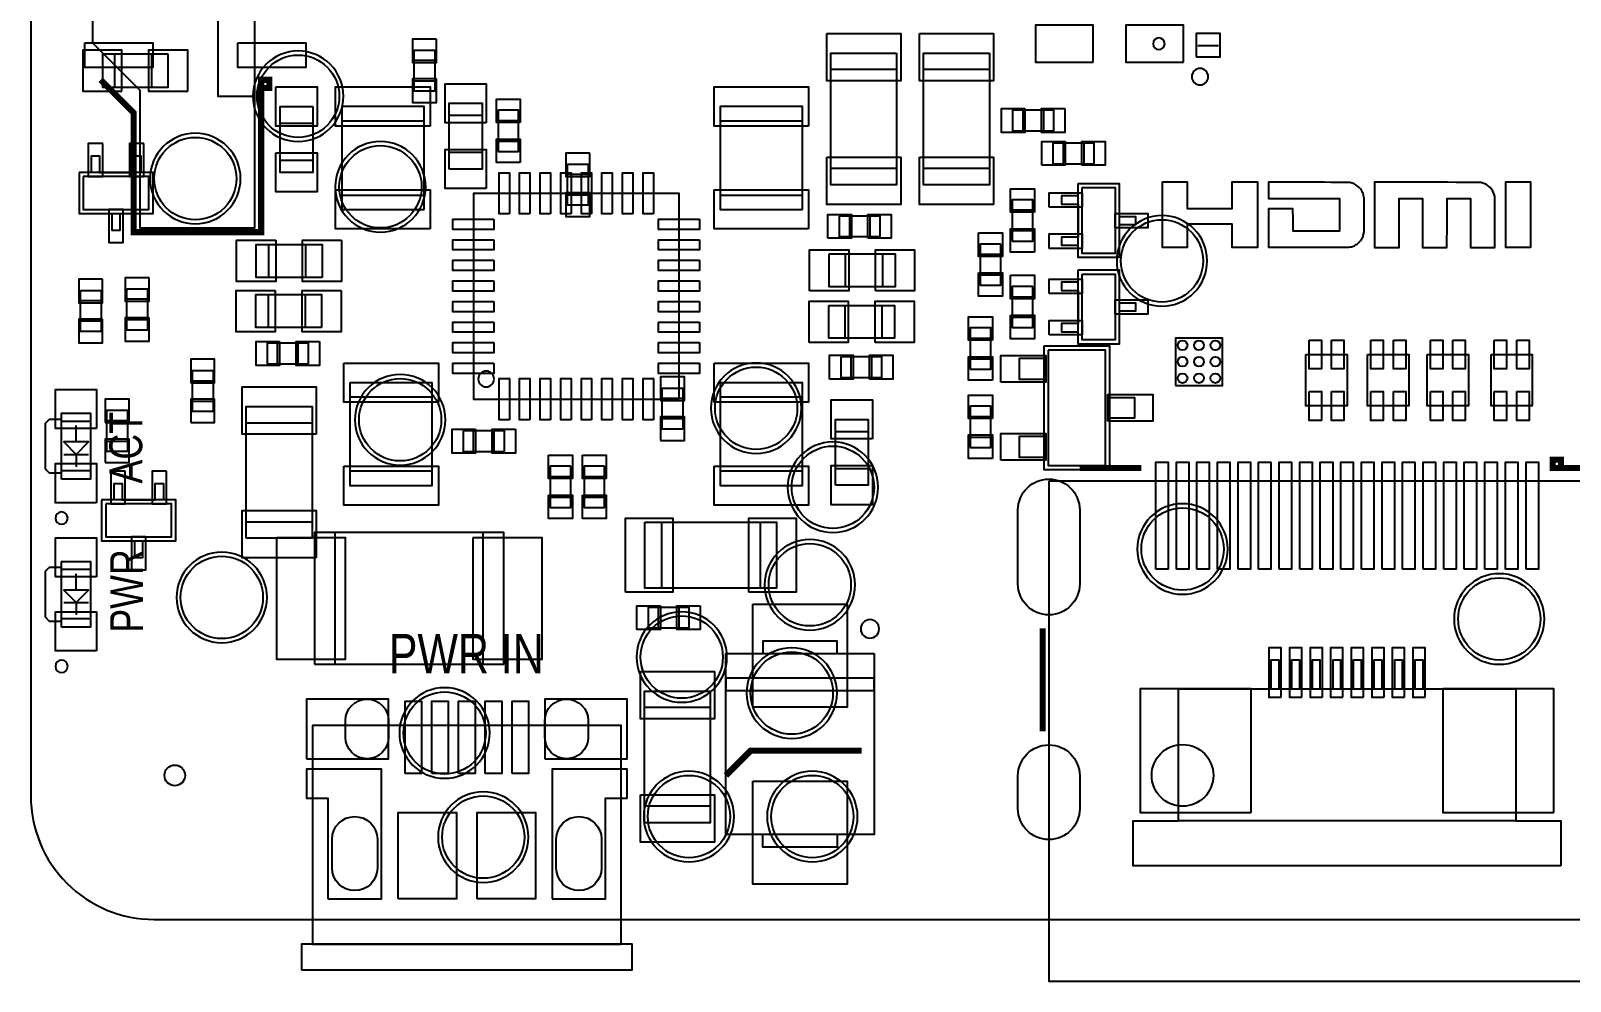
# Model space of a CAD drawing. Extents: x -2.3 to 87, y -2.5 to 75.
# Drawn here: x 0 to 37.42, y -1.5 to 21.59 of the extents above; entities that cross this region are included whole.
import ezdxf
from ezdxf.enums import TextEntityAlignment as Align

# ---------------------------------------------------------------- set-up
doc = ezdxf.new("R2010")
doc.units = 0
for name, color, linetype in [('BOARD_OUTLINE', 85, 'CONTINUOUS'), ('PARTS_BOTTOM', 12, 'CONTINUOUS'), ('PARTS_TOP', 30, 'CONTINUOUS'), ('PINS_BOTTOM', 5, 'CONTINUOUS'), ('PINS_TOP', 1, 'CONTINUOUS'), ('SILK_BOTTOM', 85, 'CONTINUOUS'), ('SILK_TOP', 2, 'CONTINUOUS')]:
    doc.layers.add(name, color=color, linetype=linetype)

msp = doc.modelspace()

# ---------------------------------------------------------------- linework, layer by layer
at = {"layer": 'BOARD_OUTLINE'}
msp.add_lwpolyline([(3, 0), (82, 0, 0.414214), (85, 3), (85, 53, 0.414214), (82, 56), (3, 56, 0.414214), (0, 53), (0, 3, 0.414214)], format="xyb", close=True, dxfattribs=at)
at = {"layer": 'PARTS_BOTTOM'}
msp.add_lwpolyline([(27.5664, 21.275, 1), (27.2836, 21.275, 1)], format="xyb", close=True, dxfattribs=at)
for points in [[(3.34, 21.02), (1.74, 21.02), (1.74, 20.22), (3.34, 20.22), (3.34, 21.02)], [(2.04, 20.22), (2.04, 21.02)], [(2.94, 20.22), (2.94, 21.02)], [(9.32, 21.12), (9.82, 21.12), (9.82, 20.12), (9.32, 20.12), (9.32, 21.12)], [(28.875, 21.225), (28.375, 21.225)], [(9.82, 20.87), (9.32, 20.87)], [(9.82, 20.37), (9.32, 20.37)], [(1.473, 18.149), (1.473, 18.549), (1.673, 18.549), (1.673, 18.149), (2.473, 18.149), (2.473, 18.549), (2.673, 18.549), (2.673, 18.149)], [(13.05, 18.35), (13.55, 18.35), (13.55, 17.35), (13.05, 17.35), (13.05, 18.35)], [(1.173, 18.149), (1.173, 17.149), (2.973, 17.149), (2.973, 18.149), (1.173, 18.149)], [(1.273, 18.049), (1.273, 17.249), (2.873, 17.249), (2.873, 18.049), (1.273, 18.049)], [(13.55, 18.1), (13.05, 18.1)], [(13.55, 17.6), (13.05, 17.6)], [(1.973, 17.149), (1.973, 16.749), (2.173, 16.749), (2.173, 17.149)], [(1.207, 15.282), (1.707, 15.282), (1.707, 14.282), (1.207, 14.282), (1.207, 15.282)], [(1.707, 15.032), (1.207, 15.032)], [(2.336, 15.318), (2.836, 15.318), (2.836, 14.318), (2.336, 14.318), (2.336, 15.318)], [(2.836, 15.068), (2.336, 15.068)], [(1.707, 14.532), (1.207, 14.532)], [(2.836, 14.568), (2.336, 14.568)], [(4.43, 12.34), (3.93, 12.34), (3.93, 13.34), (4.43, 13.34), (4.43, 12.34)], [(3.93, 13.09), (4.43, 13.09)], [(15.85, 11.91), (15.35, 11.91), (15.35, 12.91), (15.85, 12.91), (15.85, 11.91)], [(2.35, 11.37), (1.85, 11.37), (1.85, 12.37), (2.35, 12.37), (2.35, 11.37)], [(3.93, 12.59), (4.43, 12.59)], [(15.85, 12.66), (15.35, 12.66)], [(1.85, 12.12), (2.35, 12.12)], [(15.85, 12.16), (15.35, 12.16)], [(1.85, 11.62), (2.35, 11.62)], [(2.023, 10.195), (2.023, 10.595), (2.223, 10.595), (2.223, 10.195), (3.023, 10.195), (3.023, 10.595), (3.223, 10.595), (3.223, 10.195)], [(1.723, 10.195), (1.723, 9.195), (3.523, 9.195), (3.523, 10.195), (1.723, 10.195)], [(1.823, 10.095), (1.823, 9.295), (3.423, 9.295), (3.423, 10.095), (1.823, 10.095)], [(6.9, 6.2), (11.5, 6.2), (11.5, 9.4), (6.9, 9.4), (6.9, 6.2)], [(7.4, 6.2), (7.4, 9.4)], [(11, 6.2), (11, 9.4)], [(2.523, 9.195), (2.523, 8.795), (2.723, 8.795), (2.723, 9.195)], [(30.35, 5.6), (30.35, 6.3), (30.15, 6.3), (30.15, 5.6)], [(30.85, 5.6), (30.85, 6.3), (30.65, 6.3), (30.65, 5.6)], [(31.35, 5.6), (31.35, 6.3), (31.15, 6.3), (31.15, 5.6)], [(31.85, 5.6), (31.85, 6.3), (31.65, 6.3), (31.65, 5.6)], [(32.35, 5.6), (32.35, 6.3), (32.15, 6.3), (32.15, 5.6)], [(32.85, 5.6), (32.85, 6.3), (32.65, 6.3), (32.65, 5.6)], [(33.35, 5.6), (33.35, 6.3), (33.15, 6.3), (33.15, 5.6)], [(33.85, 5.6), (33.85, 6.3), (33.65, 6.3), (33.65, 5.6)], [(37.2, 1.3), (26.8, 1.3), (26.8, 2.4), (27.9, 2.4), (27.9, 5.6), (36.1, 5.6), (36.1, 2.4), (37.2, 2.4), (37.2, 1.3)], [(36.1, 2.4), (27.9, 2.4)]]:
    msp.add_lwpolyline(points, dxfattribs=at)
for points in [[(7.6, 20, 1), (5.4, 20, 1), (7.6, 20)], [(5.1, 18, 1), (2.9, 18, 1), (5.1, 18)], [(9.6, 17.8, 1), (7.4, 17.8, 1), (9.6, 17.8)], [(28.6, 16, 1), (26.4, 16, 1), (28.6, 16)], [(18.734, 12.421, 1), (16.534, 12.421, 1), (18.734, 12.421)], [(10.08, 12.14, 1), (7.88, 12.14, 1), (10.08, 12.14)], [(20.6, 10.5, 1), (18.4, 10.5, 1), (20.6, 10.5)], [(29.1, 9, 1), (26.9, 9, 1), (29.1, 9)], [(20.04, 8.13, 1), (17.84, 8.13, 1), (20.04, 8.13)], [(5.743, 7.824, 1), (3.543, 7.824, 1), (5.743, 7.824)], [(36.8, 7.3, 1), (34.6, 7.3, 1), (36.8, 7.3)], [(16.925, 6.375, 1), (14.725, 6.375, 1), (16.925, 6.375)], [(19.6, 5.5, 1), (17.4, 5.5, 1), (19.6, 5.5)], [(11.16, 4.53, 1), (8.96, 4.53, 1), (11.16, 4.53)], [(17.1, 2.5, 1), (14.9, 2.5, 1), (17.1, 2.5)], [(20.1, 2.5, 1), (17.9, 2.5, 1), (20.1, 2.5)], [(12.1, 2, 1), (9.9, 2, 1), (12.1, 2)]]:
    msp.add_lwpolyline(points, format="xyb", dxfattribs=at)
at = {"layer": 'PARTS_TOP'}
for points in [[(5.45, 39.2), (2.6, 39.2), (2.6, 35.8), (1.5, 34.7), (1.5, 21.3), (2.65, 20.15), (2.65, 16.8), (5.45, 16.8), (5.45, 39.2)], [(5.45, 36), (4.55, 36), (4.55, 20), (5.45, 20)], [(21.05, 21.047), (21.05, 17.847), (19.45, 17.847), (19.45, 21.047), (21.05, 21.047)], [(23.304, 21.048), (23.304, 17.848), (21.704, 17.848), (21.704, 21.048), (23.304, 21.048)], [(21.05, 20.647), (19.45, 20.647)], [(23.304, 20.648), (21.704, 20.648)], [(6.86, 19.75), (6.86, 18.15), (6.06, 18.15), (6.06, 19.75), (6.86, 19.75)], [(9.56, 17.25), (9.56, 19.75), (7.56, 19.75), (7.56, 17.25), (9.56, 17.25)], [(10.17, 18.23), (10.17, 19.83), (10.97, 19.83), (10.97, 18.23), (10.17, 18.23)], [(10.97, 19.53), (10.17, 19.53)], [(11.36, 18.66), (11.86, 18.66), (11.86, 19.66), (11.36, 19.66), (11.36, 18.66)], [(18.76, 17.25), (18.76, 19.75), (16.76, 19.75), (16.76, 17.25), (18.76, 17.25)], [(24.869, 19.16), (24.869, 19.66), (23.869, 19.66), (23.869, 19.16), (24.869, 19.16)], [(24.119, 19.66), (24.119, 19.16)], [(24.619, 19.66), (24.619, 19.16)], [(6.06, 19.35), (6.86, 19.35)], [(7.56, 19.4), (9.56, 19.4)], [(11.36, 19.41), (11.86, 19.41)], [(16.76, 19.4), (18.76, 19.4)], [(11.36, 18.91), (11.86, 18.91)], [(24.849, 18.862), (24.849, 18.362), (25.849, 18.362), (25.849, 18.862), (24.849, 18.862)], [(25.099, 18.862), (25.099, 18.362)], [(25.599, 18.862), (25.599, 18.362)], [(6.06, 18.45), (6.86, 18.45)], [(10.97, 18.63), (10.17, 18.63)], [(21.05, 18.247), (19.45, 18.247)], [(23.304, 18.248), (21.704, 18.248)], [(7.56, 17.6), (9.56, 17.6)], [(15.76, 12.64), (15.76, 17.64), (10.76, 17.64), (10.76, 12.64), (15.76, 12.64)], [(16.76, 17.6), (18.76, 17.6)], [(25.46, 17.88), (26.46, 17.88), (26.46, 16.08), (25.46, 16.08), (25.46, 17.88)], [(25.56, 17.78), (26.36, 17.78), (26.36, 16.18), (25.56, 16.18), (25.56, 17.78)], [(23.86, 16.48), (24.36, 16.48), (24.36, 17.48), (23.86, 17.48), (23.86, 16.48)], [(24.36, 17.23), (23.86, 17.23)], [(25.46, 17.58), (25.06, 17.58), (25.06, 17.38), (25.46, 17.38), (25.46, 16.58), (25.06, 16.58), (25.06, 16.38), (25.46, 16.38)], [(19.65, 17.09), (19.65, 16.59), (20.65, 16.59), (20.65, 17.09), (19.65, 17.09)], [(19.9, 17.09), (19.9, 16.59)], [(20.4, 17.09), (20.4, 16.59)], [(26.46, 17.08), (26.86, 17.08), (26.86, 16.88), (26.46, 16.88)], [(24.36, 16.73), (23.86, 16.73)], [(7.08, 15.6), (5.48, 15.6), (5.48, 16.4), (7.08, 16.4), (7.08, 15.6)], [(5.78, 16.4), (5.78, 15.6)], [(6.68, 16.4), (6.68, 15.6)], [(19.41, 16.17), (21.01, 16.17), (21.01, 15.37), (19.41, 15.37), (19.41, 16.17)], [(19.81, 15.37), (19.81, 16.17)], [(20.71, 15.37), (20.71, 16.17)], [(23.58, 16.41), (23.08, 16.41), (23.08, 15.41), (23.58, 15.41), (23.58, 16.41)], [(23.08, 16.16), (23.58, 16.16)], [(25.46, 15.78), (26.46, 15.78), (26.46, 13.98), (25.46, 13.98), (25.46, 15.78)], [(23.08, 15.66), (23.58, 15.66)], [(24.36, 15.38), (23.86, 15.38), (23.86, 14.38), (24.36, 14.38), (24.36, 15.38)], [(25.46, 15.48), (25.06, 15.48), (25.06, 15.28), (25.46, 15.28), (25.46, 14.48), (25.06, 14.48), (25.06, 14.28), (25.46, 14.28)], [(25.56, 15.68), (26.36, 15.68), (26.36, 14.08), (25.56, 14.08), (25.56, 15.68)], [(7.07, 14.38), (5.47, 14.38), (5.47, 15.18), (7.07, 15.18), (7.07, 14.38)], [(5.77, 15.18), (5.77, 14.38)], [(6.67, 15.18), (6.67, 14.38)], [(23.86, 15.13), (24.36, 15.13)], [(26.46, 14.98), (26.86, 14.98), (26.86, 14.78), (26.46, 14.78)], [(19.4, 14.92), (21, 14.92), (21, 14.12), (19.4, 14.12), (19.4, 14.92)], [(19.8, 14.12), (19.8, 14.92)], [(20.7, 14.12), (20.7, 14.92)], [(23.86, 14.63), (24.36, 14.63)], [(22.84, 13.37), (23.34, 13.37), (23.34, 14.37), (22.84, 14.37), (22.84, 13.37)], [(6.75, 13.5), (6.75, 14), (5.75, 14), (5.75, 13.5), (6.75, 13.5)], [(6, 13.5), (6, 14)], [(6.5, 13.5), (6.5, 14)], [(22.84, 14.12), (23.34, 14.12)], [(24.63, 13.93), (24.63, 10.93), (26.23, 10.93), (26.23, 13.93), (24.63, 13.93)], [(27.825, 12.975), (28.975, 12.975), (28.975, 14.125), (27.825, 14.125), (27.825, 12.975)], [(19.69, 13.67), (19.69, 13.17), (20.69, 13.17), (20.69, 13.67), (19.69, 13.67)], [(19.94, 13.67), (19.94, 13.17)], [(20.44, 13.67), (20.44, 13.17)], [(22.84, 13.62), (23.34, 13.62)], [(24.63, 13.63), (24.03, 13.63), (24.03, 13.13), (24.63, 13.13)], [(24.73, 13.83), (24.73, 11.03), (26.13, 11.03), (26.13, 13.83), (24.73, 13.83)], [(31, 13.725), (32, 13.725), (32, 12.475), (31, 12.475), (31, 13.725)], [(32.5, 13.725), (33.5, 13.725), (33.5, 12.475), (32.5, 12.475), (32.5, 13.725)], [(33.95, 13.725), (34.95, 13.725), (34.95, 12.475), (33.95, 12.475), (33.95, 13.725)], [(35.5, 13.725), (36.5, 13.725), (36.5, 12.475), (35.5, 12.475), (35.5, 13.725)], [(7.76, 13.04), (7.76, 10.54), (9.76, 10.54), (9.76, 13.04), (7.76, 13.04)], [(16.76, 13.04), (16.76, 10.54), (18.76, 10.54), (18.76, 13.04), (16.76, 13.04)], [(5.238, 9.264), (5.238, 12.464), (6.838, 12.464), (6.838, 9.264), (5.238, 9.264)], [(9.76, 12.69), (7.76, 12.69)], [(18.76, 12.69), (16.76, 12.69)], [(22.84, 11.47), (23.34, 11.47), (23.34, 12.47), (22.84, 12.47), (22.84, 11.47)], [(26.23, 12.68), (26.83, 12.68), (26.83, 12.18), (26.23, 12.18)], [(0.75, 12.15), (0.45, 12.15), (0.35, 12.05), (0.35, 10.95), (0.45, 10.85), (0.75, 10.85)], [(0.75, 10.7), (0.75, 12.3), (1.45, 12.3), (1.45, 10.7), (0.75, 10.7)], [(1.45, 12.1), (0.75, 12.1)], [(1.1, 11.6), (1.1, 12)], [(5.238, 12.064), (6.838, 12.064)], [(19.56, 10.55), (19.56, 12.15), (20.36, 12.15), (20.36, 10.55), (19.56, 10.55)], [(22.84, 12.22), (23.34, 12.22)], [(11.513, 11.369), (11.513, 11.869), (10.513, 11.869), (10.513, 11.369), (11.513, 11.369)], [(10.763, 11.369), (10.763, 11.869)], [(11.263, 11.369), (11.263, 11.869)], [(20.36, 11.85), (19.56, 11.85)], [(22.84, 11.72), (23.34, 11.72)], [(24.63, 11.73), (24.03, 11.73), (24.03, 11.23), (24.63, 11.23)], [(1.1, 11.3), (1.4, 11.6), (0.8, 11.6), (1.1, 11.3), (1.1, 11)], [(0.8, 11.3), (1.4, 11.3)], [(1.45, 10.9), (0.75, 10.9)], [(9.76, 10.89), (7.76, 10.89)], [(13.13, 11.01), (12.63, 11.01), (12.63, 10.01), (13.13, 10.01), (13.13, 11.01)], [(13.95, 11.01), (13.45, 11.01), (13.45, 10.01), (13.95, 10.01), (13.95, 11.01)], [(18.76, 10.89), (16.76, 10.89)], [(20.36, 10.95), (19.56, 10.95)], [(12.63, 10.76), (13.13, 10.76)], [(13.45, 10.76), (13.95, 10.76)], [(24.75, 10.65), (24.75, -1.5), (39.25, -1.5), (39.25, 10.65), (24.75, 10.65)], [(12.63, 10.26), (13.13, 10.26)], [(13.45, 10.26), (13.95, 10.26)], [(5.238, 9.664), (6.838, 9.664)], [(14.9298, 9.6503), (18.1299, 9.6504), (18.1299, 8.0504), (14.9298, 8.0504), (14.9298, 9.6503)], [(15.3299, 9.6504), (15.3298, 8.0504)], [(17.7298, 9.6504), (17.7298, 8.0504)], [(0.75, 7.1), (0.75, 8.7), (1.45, 8.7), (1.45, 7.1), (0.75, 7.1)], [(0.75, 8.55), (0.45, 8.55), (0.35, 8.45), (0.35, 7.35), (0.45, 7.25), (0.75, 7.25)], [(1.45, 8.5), (0.75, 8.5)], [(1.1, 8), (1.1, 8.4)], [(1.1, 7.7), (1.4, 8), (0.8, 8), (1.1, 7.7), (1.1, 7.4)], [(0.8, 7.7), (1.4, 7.7)], [(16.006, 7.081), (16.006, 7.581), (15.006, 7.581), (15.006, 7.081), (16.006, 7.081)], [(15.256, 7.581), (15.256, 7.081)], [(15.756, 7.581), (15.756, 7.081)], [(1.45, 7.3), (0.75, 7.3)], [(19.6, 6.46), (19.6, 6.76), (17.8, 6.76), (17.8, 6.46)], [(20.5, 6.46), (20.5, 2.06), (16.9, 2.06), (16.9, 6.46), (20.5, 6.46)], [(16.52, 5.55), (16.52, 2.35), (14.92, 2.35), (14.92, 5.55), (16.52, 5.55)], [(16.52, 5.15), (14.92, 5.15)], [(6.85, -0.6), (14.35, -0.6), (14.35, 4.71), (6.85, 4.71), (6.85, -0.6)], [(16.52, 2.75), (14.92, 2.75)], [(19.6, 2.06), (19.6, 1.76), (17.8, 1.76), (17.8, 2.06)], [(6.58, -1.22), (14.62, -1.22), (14.62, -0.6), (6.58, -0.6), (6.58, -1.22)]]:
    msp.add_lwpolyline(points, dxfattribs=at)
msp.add_lwpolyline([(11.2624, 13.13, 1), (10.8776, 13.13, 1)], format="xyb", close=True, dxfattribs=at)
msp.add_lwpolyline([(20.5, 5.86), (16.9, 5.86), (16.9, 5.56), (20.5, 5.56)], close=True, dxfattribs=at)
at = {"layer": 'PINS_BOTTOM'}
for points in [[(25.825, 20.825), (25.825, 21.725), (24.425, 21.725), (24.425, 20.825)], [(28.025, 20.825), (28.025, 21.725), (26.625, 21.725), (26.625, 20.825)], [(9.86, 21.39), (9.28, 21.39), (9.28, 20.82), (9.86, 20.82)], [(28.335, 20.955), (28.915, 20.955), (28.915, 21.525), (28.335, 21.525)], [(2.215, 20.12), (2.215, 21.12), (1.265, 21.12), (1.265, 20.12)], [(3.815, 20.12), (3.815, 21.12), (2.865, 21.12), (2.865, 20.12)], [(9.86, 20.42), (9.28, 20.42), (9.28, 19.85), (9.86, 19.85)], [(1.748, 18.849), (1.398, 18.849), (1.398, 18.049), (1.748, 18.049)], [(2.748, 18.849), (2.398, 18.849), (2.398, 18.049), (2.748, 18.049)], [(13.59, 18.62), (13.01, 18.62), (13.01, 18.05), (13.59, 18.05)], [(13.59, 17.65), (13.01, 17.65), (13.01, 17.08), (13.59, 17.08)], [(2.248, 17.249), (1.898, 17.249), (1.898, 16.449), (2.248, 16.449)], [(1.747, 15.552), (1.167, 15.552), (1.167, 14.982), (1.747, 14.982)], [(2.876, 15.588), (2.296, 15.588), (2.296, 15.018), (2.876, 15.018)], [(2.876, 14.618), (2.296, 14.618), (2.296, 14.048), (2.876, 14.048)], [(1.747, 14.582), (1.167, 14.582), (1.167, 14.012), (1.747, 14.012)], [(3.89, 13.04), (4.47, 13.04), (4.47, 13.61), (3.89, 13.61)], [(15.31, 12.61), (15.89, 12.61), (15.89, 13.18), (15.31, 13.18)], [(1.81, 12.07), (2.39, 12.07), (2.39, 12.64), (1.81, 12.64)], [(3.89, 12.07), (4.47, 12.07), (4.47, 12.64), (3.89, 12.64)], [(15.31, 11.64), (15.89, 11.64), (15.89, 12.21), (15.31, 12.21)], [(1.81, 11.1), (2.39, 11.1), (2.39, 11.67), (1.81, 11.67)], [(2.298, 10.895), (1.948, 10.895), (1.948, 10.095), (2.298, 10.095)], [(3.298, 10.895), (2.948, 10.895), (2.948, 10.095), (3.298, 10.095)], [(2.798, 9.295), (2.448, 9.295), (2.448, 8.495), (2.798, 8.495)], [(5.97, 9.275), (5.97, 6.325), (7.65, 6.325), (7.65, 9.275)], [(10.75, 9.275), (10.75, 6.325), (12.43, 6.325), (12.43, 9.275)], [(30.4, 5.4), (30.4, 6.6), (30.1, 6.6), (30.1, 5.4)], [(30.9, 5.4), (30.9, 6.6), (30.6, 6.6), (30.6, 5.4)], [(31.4, 5.4), (31.4, 6.6), (31.1, 6.6), (31.1, 5.4)], [(31.9, 5.4), (31.9, 6.6), (31.6, 6.6), (31.6, 5.4)], [(32.4, 5.4), (32.4, 6.6), (32.1, 6.6), (32.1, 5.4)], [(32.9, 5.4), (32.9, 6.6), (32.6, 6.6), (32.6, 5.4)], [(33.4, 5.4), (33.4, 6.6), (33.1, 6.6), (33.1, 5.4)], [(33.9, 5.4), (33.9, 6.6), (33.6, 6.6), (33.6, 5.4)], [(29.67, 2.6), (29.67, 5.6), (26.97, 5.6), (26.97, 2.6)], [(37.03, 2.6), (37.03, 5.6), (34.33, 5.6), (34.33, 2.6)]]:
    msp.add_lwpolyline(points, close=True, dxfattribs=at)
for points in [[(25.5, 9.95), (25.5, 8.15, -1), (24, 8.15), (24, 9.95, -1)], [(8.7, 4.83), (8.7, 4.43, -1), (7.65, 4.43), (7.65, 4.83, -1)], [(13.55, 4.83), (13.55, 4.43, -1), (12.5, 4.43), (12.5, 4.83, -1)], [(25.5, 3.49), (25.5, 2.69, -1), (24, 2.69), (24, 3.49, -1)], [(8.425, 1.95), (8.425, 1.25, -1), (7.325, 1.25), (7.325, 1.95, -1)], [(13.875, 1.95), (13.875, 1.25, -1), (12.775, 1.25), (12.775, 1.95, -1)]]:
    msp.add_lwpolyline(points, format="xyb", close=True, dxfattribs=at)
for centre, radius in [((6.5, 20), 1), ((4, 18), 1), ((8.5, 17.8), 1), ((27.5, 16), 1), ((8.98, 12.14), 1), ((17.634, 12.421), 1), ((19.5, 10.5), 1), ((28, 9), 1), ((18.94, 8.13), 1), ((4.643, 7.824), 1), ((35.7, 7.3), 1), ((15.825, 6.375), 1), ((18.5, 5.5), 1), ((10.06, 4.53), 1), ((3.5, 3.5), 0.25), ((16, 2.5), 1), ((19, 2.5), 1), ((11, 2), 1)]:
    msp.add_circle(centre, radius, dxfattribs=at)
at = {"layer": 'PINS_TOP'}
for points in [[(19.35, 21.522), (21.15, 21.522), (21.15, 20.372), (19.35, 20.372)], [(21.604, 21.523), (23.404, 21.523), (23.404, 20.373), (21.604, 20.373)], [(1.315, 21.3), (2.965, 21.3), (2.965, 20.7), (1.315, 20.7)], [(5.035, 21.3), (6.685, 21.3), (6.685, 20.7), (5.035, 20.7)], [(5.96, 20.225), (6.96, 20.225), (6.96, 19.275), (5.96, 19.275)], [(9.71, 19.275), (7.41, 19.275), (7.41, 20.225), (9.71, 20.225)], [(11.07, 19.355), (10.07, 19.355), (10.07, 20.305), (11.07, 20.305)], [(18.91, 19.275), (16.61, 19.275), (16.61, 20.225), (18.91, 20.225)], [(11.9, 19.36), (11.32, 19.36), (11.32, 19.93), (11.9, 19.93)], [(24.169, 19.7), (24.169, 19.12), (23.599, 19.12), (23.599, 19.7)], [(25.139, 19.7), (25.139, 19.12), (24.569, 19.12), (24.569, 19.7)], [(11.9, 18.39), (11.32, 18.39), (11.32, 18.96), (11.9, 18.96)], [(24.579, 18.322), (24.579, 18.902), (25.149, 18.902), (25.149, 18.322)], [(25.549, 18.322), (25.549, 18.902), (26.119, 18.902), (26.119, 18.322)], [(5.96, 18.625), (6.96, 18.625), (6.96, 17.675), (5.96, 17.675)], [(11.07, 17.755), (10.07, 17.755), (10.07, 18.705), (11.07, 18.705)], [(19.35, 18.522), (21.15, 18.522), (21.15, 17.372), (19.35, 17.372)], [(21.604, 18.523), (23.404, 18.523), (23.404, 17.373), (21.604, 17.373)], [(11.635, 17.14), (11.385, 17.14), (11.385, 18.14), (11.635, 18.14)], [(12.135, 17.14), (11.885, 17.14), (11.885, 18.14), (12.135, 18.14)], [(12.635, 17.14), (12.385, 17.14), (12.385, 18.14), (12.635, 18.14)], [(13.135, 17.14), (12.885, 17.14), (12.885, 18.14), (13.135, 18.14)], [(13.635, 17.14), (13.385, 17.14), (13.385, 18.14), (13.635, 18.14)], [(14.135, 17.14), (13.885, 17.14), (13.885, 18.14), (14.135, 18.14)], [(14.635, 17.14), (14.385, 17.14), (14.385, 18.14), (14.635, 18.14)], [(15.135, 17.14), (14.885, 17.14), (14.885, 18.14), (15.135, 18.14)], [(9.71, 16.775), (7.41, 16.775), (7.41, 17.725), (9.71, 17.725)], [(18.91, 16.775), (16.61, 16.775), (16.61, 17.725), (18.91, 17.725)], [(24.4, 17.18), (23.82, 17.18), (23.82, 17.75), (24.4, 17.75)], [(24.76, 17.305), (24.76, 17.655), (25.56, 17.655), (25.56, 17.305)], [(11.26, 17.015), (11.26, 16.765), (10.26, 16.765), (10.26, 17.015)], [(16.26, 17.015), (16.26, 16.765), (15.26, 16.765), (15.26, 17.015)], [(19.38, 16.55), (19.38, 17.13), (19.95, 17.13), (19.95, 16.55)], [(20.35, 16.55), (20.35, 17.13), (20.92, 17.13), (20.92, 16.55)], [(26.36, 16.805), (26.36, 17.155), (27.16, 17.155), (27.16, 16.805)], [(5.955, 16.5), (5.955, 15.5), (5.005, 15.5), (5.005, 16.5)], [(7.555, 16.5), (7.555, 15.5), (6.605, 15.5), (6.605, 16.5)], [(11.26, 16.515), (11.26, 16.265), (10.26, 16.265), (10.26, 16.515)], [(16.26, 16.515), (16.26, 16.265), (15.26, 16.265), (15.26, 16.515)], [(23.04, 16.68), (23.62, 16.68), (23.62, 16.11), (23.04, 16.11)], [(24.4, 16.21), (23.82, 16.21), (23.82, 16.78), (24.4, 16.78)], [(24.76, 16.305), (24.76, 16.655), (25.56, 16.655), (25.56, 16.305)], [(18.935, 15.27), (18.935, 16.27), (19.885, 16.27), (19.885, 15.27)], [(20.535, 15.27), (20.535, 16.27), (21.485, 16.27), (21.485, 15.27)], [(11.26, 16.015), (11.26, 15.765), (10.26, 15.765), (10.26, 16.015)], [(16.26, 16.015), (16.26, 15.765), (15.26, 15.765), (15.26, 16.015)], [(11.26, 15.515), (11.26, 15.265), (10.26, 15.265), (10.26, 15.515)], [(16.26, 15.515), (16.26, 15.265), (15.26, 15.265), (15.26, 15.515)], [(23.04, 15.71), (23.62, 15.71), (23.62, 15.14), (23.04, 15.14)], [(23.82, 15.65), (24.4, 15.65), (24.4, 15.08), (23.82, 15.08)], [(24.76, 15.205), (24.76, 15.555), (25.56, 15.555), (25.56, 15.205)], [(5.945, 15.28), (5.945, 14.28), (4.995, 14.28), (4.995, 15.28)], [(7.545, 15.28), (7.545, 14.28), (6.595, 14.28), (6.595, 15.28)], [(11.26, 15.015), (11.26, 14.765), (10.26, 14.765), (10.26, 15.015)], [(16.26, 15.015), (16.26, 14.765), (15.26, 14.765), (15.26, 15.015)], [(18.925, 14.02), (18.925, 15.02), (19.875, 15.02), (19.875, 14.02)], [(20.525, 14.02), (20.525, 15.02), (21.475, 15.02), (21.475, 14.02)], [(26.36, 14.705), (26.36, 15.055), (27.16, 15.055), (27.16, 14.705)], [(23.38, 14.07), (22.8, 14.07), (22.8, 14.64), (23.38, 14.64)], [(23.82, 14.68), (24.4, 14.68), (24.4, 14.11), (23.82, 14.11)], [(11.26, 14.515), (11.26, 14.265), (10.26, 14.265), (10.26, 14.515)], [(16.26, 14.515), (16.26, 14.265), (15.26, 14.265), (15.26, 14.515)], [(24.76, 14.205), (24.76, 14.555), (25.56, 14.555), (25.56, 14.205)], [(6.05, 14.04), (6.05, 13.46), (5.48, 13.46), (5.48, 14.04)], [(7.02, 14.04), (7.02, 13.46), (6.45, 13.46), (6.45, 14.04)], [(11.26, 14.015), (11.26, 13.765), (10.26, 13.765), (10.26, 14.015)], [(16.26, 14.015), (16.26, 13.765), (15.26, 13.765), (15.26, 14.015)], [(31.075, 14.075), (31.375, 14.075), (31.375, 13.375), (31.075, 13.375)], [(31.625, 14.075), (31.925, 14.075), (31.925, 13.375), (31.625, 13.375)], [(32.575, 14.075), (32.875, 14.075), (32.875, 13.375), (32.575, 13.375)], [(33.125, 14.075), (33.425, 14.075), (33.425, 13.375), (33.125, 13.375)], [(34.025, 14.075), (34.325, 14.075), (34.325, 13.375), (34.025, 13.375)], [(34.575, 14.075), (34.875, 14.075), (34.875, 13.375), (34.575, 13.375)], [(35.575, 14.075), (35.875, 14.075), (35.875, 13.375), (35.575, 13.375)], [(36.125, 14.075), (36.425, 14.075), (36.425, 13.375), (36.125, 13.375)], [(7.61, 13.515), (9.91, 13.515), (9.91, 12.565), (7.61, 12.565)], [(11.26, 13.515), (11.26, 13.265), (10.26, 13.265), (10.26, 13.515)], [(16.26, 13.515), (16.26, 13.265), (15.26, 13.265), (15.26, 13.515)], [(16.61, 13.515), (18.91, 13.515), (18.91, 12.565), (16.61, 12.565)], [(19.42, 13.13), (19.42, 13.71), (19.99, 13.71), (19.99, 13.13)], [(20.39, 13.13), (20.39, 13.71), (20.96, 13.71), (20.96, 13.13)], [(23.38, 13.1), (22.8, 13.1), (22.8, 13.67), (23.38, 13.67)], [(23.58, 13.055), (23.58, 13.705), (24.68, 13.705), (24.68, 13.055)], [(11.635, 12.14), (11.385, 12.14), (11.385, 13.14), (11.635, 13.14)], [(12.135, 12.14), (11.885, 12.14), (11.885, 13.14), (12.135, 13.14)], [(12.635, 12.14), (12.385, 12.14), (12.385, 13.14), (12.635, 13.14)], [(13.135, 12.14), (12.885, 12.14), (12.885, 13.14), (13.135, 13.14)], [(13.635, 12.14), (13.385, 12.14), (13.385, 13.14), (13.635, 13.14)], [(14.135, 12.14), (13.885, 12.14), (13.885, 13.14), (14.135, 13.14)], [(14.635, 12.14), (14.385, 12.14), (14.385, 13.14), (14.635, 13.14)], [(15.135, 12.14), (14.885, 12.14), (14.885, 13.14), (15.135, 13.14)], [(1.6, 11.925), (0.6, 11.925), (0.6, 12.875), (1.6, 12.875)], [(6.938, 11.789), (5.138, 11.789), (5.138, 12.939), (6.938, 12.939)], [(23.38, 12.17), (22.8, 12.17), (22.8, 12.74), (23.38, 12.74)], [(26.18, 12.105), (26.18, 12.755), (27.28, 12.755), (27.28, 12.105)], [(31.075, 12.825), (31.375, 12.825), (31.375, 12.125), (31.075, 12.125)], [(31.625, 12.825), (31.925, 12.825), (31.925, 12.125), (31.625, 12.125)], [(32.575, 12.825), (32.875, 12.825), (32.875, 12.125), (32.575, 12.125)], [(33.125, 12.825), (33.425, 12.825), (33.425, 12.125), (33.125, 12.125)], [(34.025, 12.825), (34.325, 12.825), (34.325, 12.125), (34.025, 12.125)], [(34.575, 12.825), (34.875, 12.825), (34.875, 12.125), (34.575, 12.125)], [(35.575, 12.825), (35.875, 12.825), (35.875, 12.125), (35.575, 12.125)], [(36.125, 12.825), (36.425, 12.825), (36.425, 12.125), (36.125, 12.125)], [(20.46, 11.675), (19.46, 11.675), (19.46, 12.625), (20.46, 12.625)], [(10.813, 11.909), (10.813, 11.329), (10.243, 11.329), (10.243, 11.909)], [(11.783, 11.909), (11.783, 11.329), (11.213, 11.329), (11.213, 11.909)], [(23.38, 11.2), (22.8, 11.2), (22.8, 11.77), (23.38, 11.77)], [(23.58, 11.155), (23.58, 11.805), (24.68, 11.805), (24.68, 11.155)], [(12.59, 11.28), (13.17, 11.28), (13.17, 10.71), (12.59, 10.71)], [(13.41, 11.28), (13.99, 11.28), (13.99, 10.71), (13.41, 10.71)], [(1.6, 10.125), (0.6, 10.125), (0.6, 11.075), (1.6, 11.075)], [(7.61, 11.015), (9.91, 11.015), (9.91, 10.065), (7.61, 10.065)], [(16.61, 11.015), (18.91, 11.015), (18.91, 10.065), (16.61, 10.065)], [(20.46, 10.075), (19.46, 10.075), (19.46, 11.025), (20.46, 11.025)], [(27.35, 8.51), (27.35, 11.11), (27.65, 11.11), (27.65, 8.51)], [(27.85, 8.51), (27.85, 11.11), (28.15, 11.11), (28.15, 8.51)], [(28.35, 8.51), (28.35, 11.11), (28.65, 11.11), (28.65, 8.51)], [(28.85, 8.51), (28.85, 11.11), (29.15, 11.11), (29.15, 8.51)], [(29.35, 8.51), (29.35, 11.11), (29.65, 11.11), (29.65, 8.51)], [(29.85, 8.51), (29.85, 11.11), (30.15, 11.11), (30.15, 8.51)], [(30.35, 8.51), (30.35, 11.11), (30.65, 11.11), (30.65, 8.51)], [(30.85, 8.51), (30.85, 11.11), (31.15, 11.11), (31.15, 8.51)], [(31.35, 8.51), (31.35, 11.11), (31.65, 11.11), (31.65, 8.51)], [(31.85, 8.51), (31.85, 11.11), (32.15, 11.11), (32.15, 8.51)], [(32.35, 8.51), (32.35, 11.11), (32.65, 11.11), (32.65, 8.51)], [(32.85, 8.51), (32.85, 11.11), (33.15, 11.11), (33.15, 8.51)], [(33.35, 8.51), (33.35, 11.11), (33.65, 11.11), (33.65, 8.51)], [(33.85, 8.51), (33.85, 11.11), (34.15, 11.11), (34.15, 8.51)], [(34.35, 8.51), (34.35, 11.11), (34.65, 11.11), (34.65, 8.51)], [(34.85, 8.51), (34.85, 11.11), (35.15, 11.11), (35.15, 8.51)], [(35.35, 8.51), (35.35, 11.11), (35.65, 11.11), (35.65, 8.51)], [(35.85, 8.51), (35.85, 11.11), (36.15, 11.11), (36.15, 8.51)], [(36.35, 8.51), (36.35, 11.11), (36.65, 11.11), (36.65, 8.51)], [(12.59, 10.31), (13.17, 10.31), (13.17, 9.74), (12.59, 9.74)], [(13.41, 10.31), (13.99, 10.31), (13.99, 9.74), (13.41, 9.74)], [(6.938, 8.789), (5.138, 8.789), (5.138, 9.939), (6.938, 9.939)], [(14.4549, 7.9504), (14.4549, 9.7504), (15.6049, 9.7504), (15.6049, 7.9504)], [(17.4549, 7.9504), (17.4549, 9.7504), (18.6049, 9.7504), (18.6049, 7.9504)], [(1.6, 8.325), (0.6, 8.325), (0.6, 9.275), (1.6, 9.275)], [(15.306, 7.621), (15.306, 7.041), (14.736, 7.041), (14.736, 7.621)], [(16.276, 7.621), (16.276, 7.041), (15.706, 7.041), (15.706, 7.621)], [(17.55, 7.66), (19.85, 7.66), (19.85, 5.16), (17.55, 5.16)], [(1.6, 6.525), (0.6, 6.525), (0.6, 7.475), (1.6, 7.475)], [(14.82, 6.025), (16.62, 6.025), (16.62, 4.875), (14.82, 4.875)], [(6.7, 3.905), (8.7, 3.905), (8.7, 5.355), (6.7, 5.355)], [(9.1, 3.55), (9.1, 5.3), (9.5, 5.3), (9.5, 3.55)], [(9.75, 3.55), (9.75, 5.3), (10.15, 5.3), (10.15, 3.55)], [(10.4, 3.55), (10.4, 5.3), (10.8, 5.3), (10.8, 3.55)], [(11.05, 3.55), (11.05, 5.3), (11.45, 5.3), (11.45, 3.55)], [(11.7, 3.55), (11.7, 5.3), (12.1, 5.3), (12.1, 3.55)], [(12.5, 3.905), (14.5, 3.905), (14.5, 5.355), (12.5, 5.355)], [(7.225, 0.5), (8.525, 0.5), (8.525, 3.65), (6.7, 3.65), (6.7, 2.95), (7.225, 2.95)], [(12.675, 0.5), (13.975, 0.5), (13.975, 2.95), (14.5, 2.95), (14.5, 3.65), (12.675, 3.65)], [(14.82, 3.025), (16.62, 3.025), (16.62, 1.875), (14.82, 1.875)], [(17.55, 3.36), (19.85, 3.36), (19.85, 0.86), (17.55, 0.86)], [(8.93, 0.5), (8.93, 2.6), (10.35, 2.6), (10.35, 0.5)], [(10.85, 0.5), (10.85, 2.6), (12.27, 2.6), (12.27, 0.5)]]:
    msp.add_lwpolyline(points, close=True, dxfattribs=at)
for points in [[(25.5, 9.95), (25.5, 8.15, -1), (24, 8.15), (24, 9.95, -1)], [(25.5, 3.49), (25.5, 2.69, -1), (24, 2.69), (24, 3.49, -1)]]:
    msp.add_lwpolyline(points, format="xyb", close=True, dxfattribs=at)
for centre, radius in [((28, 13.95), 0.1175), ((28.4, 13.95), 0.1175), ((28.8, 13.95), 0.1175), ((28, 13.55), 0.1175), ((28.4, 13.55), 0.1175), ((28.8, 13.55), 0.1175), ((28, 13.15), 0.1175), ((28.4, 13.15), 0.1175), ((28.8, 13.15), 0.1175), ((28, 3.5), 0.75), ((3.5, 3.5), 0.25)]:
    msp.add_circle(centre, radius, dxfattribs=at)
at = {"layer": 'SILK_BOTTOM'}
msp.add_lwpolyline([(28.625, 20.475, 1), (28.225, 20.475, 1)], format="xyb", close=True, dxfattribs=at)
at = {"layer": 'SILK_BOTTOM', "const_width": 0.15}
msp.add_lwpolyline([(20.2, 4.1), (17.5, 4.1), (16.9, 3.5)], dxfattribs=at)
at = {"layer": 'SILK_TOP', "const_width": 0.15}
for points in [[(1.7, 20.4), (2.5, 19.6), (2.5, 16.7), (5.6, 16.7), (5.6, 20.4), (5.8, 20.4), (5.8, 20.2), (5.6, 20.2)], [(38.5, 10.97), (37, 10.97), (37, 11.17), (37.2, 11.17), (37.2, 10.97)], [(27, 10.97), (25.5, 10.97)], [(24.6, 7.07), (24.6, 4.57)]]:
    msp.add_lwpolyline(points, dxfattribs=at)
at = {"layer": 'SILK_TOP'}
msp.add_lwpolyline([(15.76, 12.64), (15.76, 17.64), (10.76, 17.64), (10.76, 12.64), (15.76, 12.64)], dxfattribs=at)
for points in [[(27.5046, 17.12), (27.5046, 16.3311), (27.8146, 16.3311), (28.1246, 16.3311), (28.1246, 16.6142), (28.1246, 16.8974), (28.6622, 16.8974), (29.1999, 16.8974), (29.1999, 16.6142), (29.1999, 16.3311), (29.5147, 16.3311), (29.8295, 16.3311), (29.8295, 17.12), (29.8295, 17.909), (29.5147, 17.909), (29.1999, 17.909), (29.1999, 17.5871), (29.1999, 17.2652), (28.6622, 17.2652), (28.1246, 17.2652), (28.1246, 17.5871), (28.1246, 17.909), (27.8146, 17.909), (27.5046, 17.909)], [(30.0897, 17.8257), (30.0884, 17.7895), (30.0879, 17.7681), (30.0874, 17.7453), (30.087, 17.7216), (30.0867, 17.6976), (30.0865, 17.6739), (30.0863, 17.6511), (30.0863, 17.6297), (30.0863, 17.5169), (30.9508, 17.5169), (31.8154, 17.5169), (31.8154, 17.12), (31.8154, 16.7231), (31.2512, 16.7231), (30.6869, 16.7231), (30.6859, 16.9932), (30.6844, 17.2628), (30.3856, 17.2643), (30.0863, 17.2652), (30.0863, 16.9951), (30.0865, 16.8887), (30.0867, 16.832), (30.087, 16.7748), (30.0874, 16.7183), (30.0879, 16.6641), (30.0884, 16.6134), (30.089, 16.5676), (30.0897, 16.5281), (30.0926, 16.3311), (31.086, 16.332), (31.5896, 16.333), (31.7613, 16.3335), (31.8888, 16.3342), (31.9791, 16.3351), (32.0393, 16.3362), (32.0762, 16.3378), (32.097, 16.3397), (32.1085, 16.3422), (32.1556, 16.3592), (32.1783, 16.3698), (32.2005, 16.3817), (32.2219, 16.3949), (32.2427, 16.4093), (32.2627, 16.425), (32.2819, 16.4418), (32.3003, 16.4598), (32.3325, 16.4965), (32.3461, 16.5147), (32.3582, 16.5332), (32.369, 16.5522), (32.3787, 16.5719), (32.3874, 16.5927), (32.3953, 16.6148), (32.4025, 16.6384), (32.4084, 16.6637), (32.4104, 16.6814), (32.4118, 16.7075), (32.4129, 16.7457), (32.4136, 16.7997), (32.4142, 16.8732), (32.4146, 16.9698), (32.4151, 17.0934), (32.4154, 17.2625), (32.4153, 17.332), (32.415, 17.3918), (32.4145, 17.442), (32.4139, 17.4829), (32.4132, 17.5145), (32.4123, 17.5371), (32.4112, 17.5508), (32.3993, 17.6089), (32.3903, 17.6367), (32.3791, 17.6637), (32.366, 17.6898), (32.3508, 17.7151), (32.3336, 17.7395), (32.3143, 17.763), (32.293, 17.7855), (32.2482, 17.8249), (32.2244, 17.8419), (32.1998, 17.857), (32.1745, 17.8702), (32.1485, 17.8815), (32.122, 17.8909), (32.0949, 17.8983), (32.0673, 17.9036), (32.0071, 17.9057), (31.9423, 17.9065), (31.8544, 17.9072), (31.7432, 17.9079), (31.6086, 17.9083), (31.4507, 17.9087), (31.2692, 17.9089), (31.0642, 17.909), (30.0926, 17.909)], [(32.664, 17.1191), (32.6655, 16.3287), (32.9648, 16.3272), (33.2637, 16.3262), (33.2637, 16.9216), (33.2637, 17.5169), (33.5485, 17.5159), (33.8328, 17.5145), (33.8343, 16.9201), (33.8352, 16.3262), (34.1322, 16.3272), (34.4286, 16.3287), (34.43, 16.923), (34.431, 17.5169), (34.7144, 17.5169), (34.9977, 17.5169), (34.9987, 16.923), (35.0001, 16.3287), (35.298, 16.3287), (35.5959, 16.3287), (35.5959, 16.9409), (35.5959, 17.5532), (35.5848, 17.5943), (35.5435, 17.6965), (35.5143, 17.7417), (35.4801, 17.7824), (35.4414, 17.8182), (35.3985, 17.8488), (35.3519, 17.8735), (35.3021, 17.8921), (35.2496, 17.9041), (35.1738, 17.9059), (35.0896, 17.9067), (34.9746, 17.9073), (34.8289, 17.9079), (34.6525, 17.9083), (34.4456, 17.9087), (34.2082, 17.9089), (33.9403, 17.909), (32.6631, 17.909)], [(35.8502, 17.12), (35.8502, 16.3311), (36.1578, 16.3311), (36.4653, 16.3311), (36.4653, 17.12), (36.4653, 17.909), (36.1578, 17.909), (35.8502, 17.909)]]:
    msp.add_lwpolyline(points, close=True, dxfattribs=at)
for points in [[(0.9, 9.75, 1), (0.6, 9.75, 1)], [(20.6236, 7.06, 1), (20.1764, 7.06, 1)], [(0.9, 6.15, 1), (0.6, 6.15, 1)]]:
    msp.add_lwpolyline(points, format="xyb", close=True, dxfattribs=at)

# ---------------------------------------------------------------- texts
at = {"layer": 'SILK_TOP', "width": 0.8125}
for s, p in [('ACT', (2.71, 11.46)), ('PWR', (2.73, 7.98))]:
    msp.add_text(s, height=0.8, rotation=90, dxfattribs=at).set_placement(p, align=Align.CENTER)
msp.add_text('PWR IN', height=0.96, dxfattribs=at).set_placement((10.588, 5.978), align=Align.CENTER)

doc.saveas('drawing.dxf')
